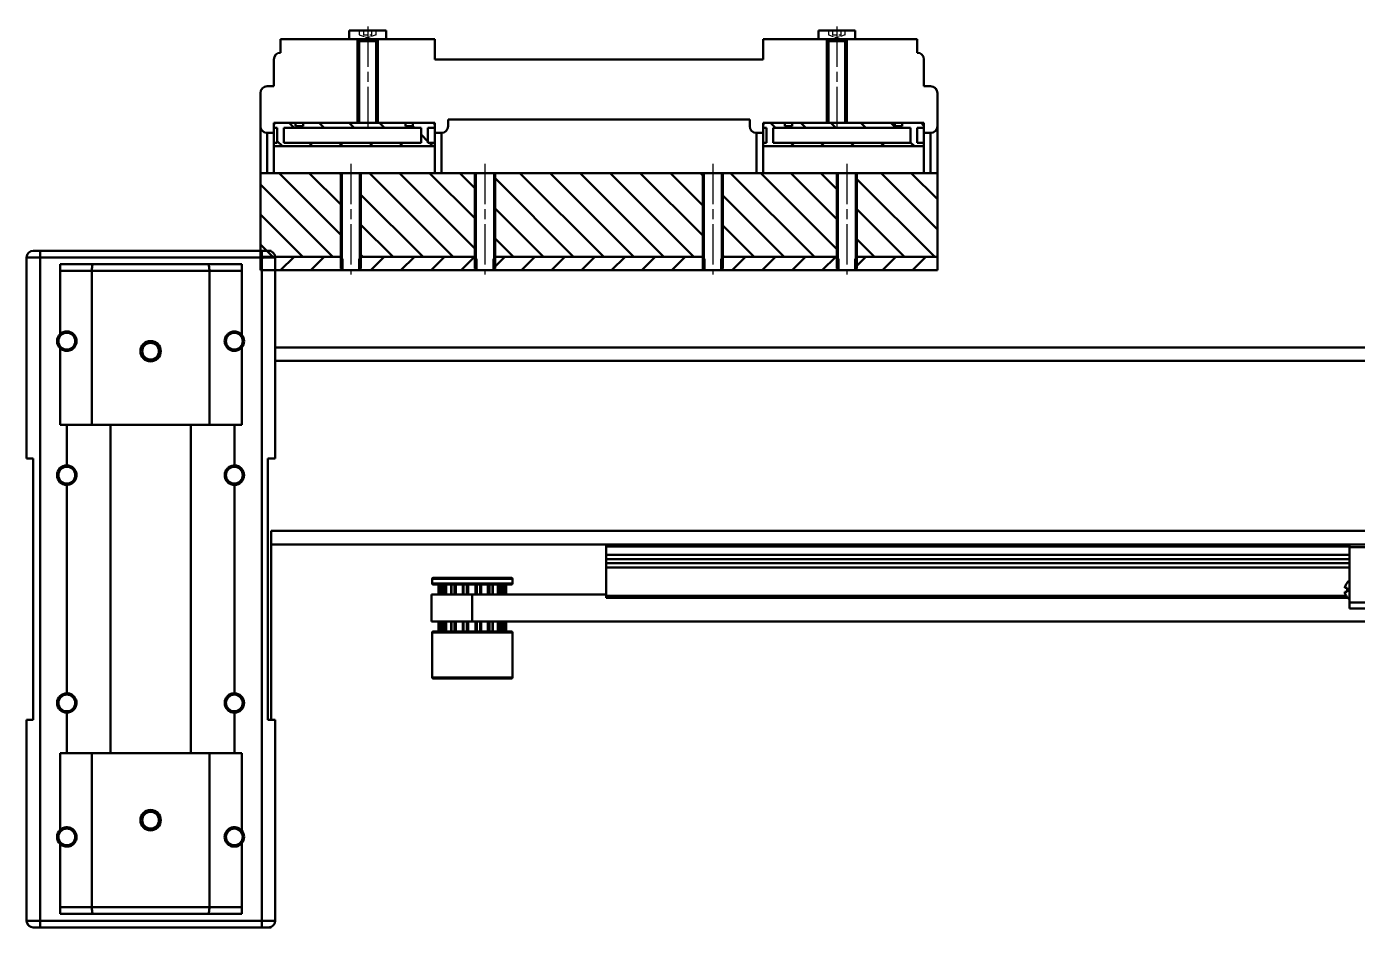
# Model space of a CAD drawing. Header units: millimetres. Extents: x -1615 to 4166, y 5 to 3174.
# Drawn here: x 3500.5 to 3699.1, y 1748.6 to 1883.1 of the extents above; entities that cross this region are included whole.
import ezdxf

# ---------------------------------------------------------------- set-up
doc = ezdxf.new("R2010")
doc.units = ezdxf.units.MM
doc.header["$LTSCALE"] = 0.25
doc.linetypes.add('ACAD_ISO02W100', pattern=[15, 12, -3])
doc.linetypes.add('ACAD_ISO08W100', pattern=[36, 24, -3, 6, -3])
for name, color, linetype, lineweight in [('duong tam', 2, 'ACAD_ISO08W100', 25), ('Net dam', 7, 'Continuous', 50), ('net manh', 3, 'Continuous', 25), ('netdut', 6, 'ACAD_ISO02W100', 25)]:
    doc.layers.add(name, color=color, linetype=linetype, lineweight=lineweight)
pattern_1 = [(45, (3893.5525, 1380.151), (-2.245064, 2.245064), [])]
pattern_2 = [(135, (3893.5525, 1380.151), (-2.245064, -2.245064), [])]

msp = doc.modelspace()

# ---------------------------------------------------------------- hatches: boundary and pattern name
at = {"layer": 'Net dam'}
h = msp.add_hatch(dxfattribs=at)
h.set_pattern_fill('ANSI31', color=256, angle=90, style=0)
h.set_pattern_definition(pattern_2)
h.paths.add_polyline_path([(3561.415, 1865.218), (3561.415, 1865.718), (3560.415, 1865.718), (3560.415, 1867.968), (3561.415, 1867.968), (3561.415, 1868.468), (3561.165, 1868.718), (3558.165, 1868.718), (3558.165, 1868.218), (3557.065, 1868.218), (3557.065, 1868.718), (3541.765, 1868.718), (3541.765, 1868.218), (3540.665, 1868.218), (3540.665, 1868.718), (3537.665, 1868.718), (3537.415, 1868.468), (3537.415, 1867.968), (3537.915, 1867.968), (3537.915, 1865.718), (3537.415, 1865.718), (3537.415, 1865.218)], flags=0)
h.paths.add_polyline_path([(3538.915, 1865.718), (3538.915, 1867.968), (3559.415, 1867.968), (3559.415, 1865.718)], flags=0)
h = msp.add_hatch(dxfattribs=at)
h.set_pattern_fill('ANSI31', color=256, angle=90, style=0)
h.set_pattern_definition(pattern_2)
h.paths.add_polyline_path([(3634.415, 1865.218), (3634.415, 1865.718), (3633.415, 1865.718), (3633.415, 1867.968), (3634.415, 1867.968), (3634.415, 1868.468), (3634.165, 1868.718), (3631.165, 1868.718), (3631.165, 1868.218), (3630.065, 1868.218), (3630.065, 1868.718), (3614.765, 1868.718), (3614.765, 1868.218), (3613.665, 1868.218), (3613.665, 1868.718), (3610.665, 1868.718), (3610.415, 1868.468), (3610.415, 1867.968), (3610.915, 1867.968), (3610.915, 1865.718), (3610.415, 1865.718), (3610.415, 1865.218)], flags=0)
h.paths.add_polyline_path([(3611.915, 1865.718), (3611.915, 1867.968), (3632.415, 1867.968), (3632.415, 1865.718)], flags=0)
h = msp.add_hatch(dxfattribs=at)
h.set_pattern_fill('ANSI31', color=256, angle=90, style=0)
h.set_pattern_definition(pattern_2)
h.paths.add_polyline_path([(3547.465, 1861.218), (3535.415, 1861.218), (3535.415, 1848.718), (3547.465, 1848.718)], flags=0)
h = msp.add_hatch(dxfattribs=at)
h.set_pattern_fill('ANSI31', color=256, angle=90, style=0)
h.set_pattern_definition(pattern_2)
h.paths.add_polyline_path([(3550.365, 1861.218), (3550.365, 1848.718), (3567.465, 1848.718), (3567.465, 1861.218)], flags=0)
h = msp.add_hatch(dxfattribs=at)
h.set_pattern_fill('ANSI31', color=256, angle=90, style=0)
h.set_pattern_definition(pattern_2)
h.paths.add_polyline_path([(3601.465, 1848.718), (3601.465, 1861.218), (3570.365, 1861.218), (3570.365, 1848.718)], flags=0)
h = msp.add_hatch(dxfattribs=at)
h.set_pattern_fill('ANSI31', color=256, angle=90, style=0)
h.set_pattern_definition(pattern_2)
h.paths.add_polyline_path([(3621.465, 1848.718), (3621.465, 1861.218), (3604.365, 1861.218), (3604.365, 1848.718)], flags=0)
h = msp.add_hatch(dxfattribs=at)
h.set_pattern_fill('ANSI31', color=256, angle=90, style=0)
h.set_pattern_definition(pattern_2)
h.paths.add_polyline_path([(3624.365, 1861.218), (3624.365, 1848.718), (3636.415, 1848.718), (3636.415, 1861.218)], flags=0)
h = msp.add_hatch(dxfattribs=at)
h.set_pattern_fill('ANSI31', color=256, style=0)
h.set_pattern_definition(pattern_1)
h.paths.add_polyline_path([(3535.415, 1848.718), (3535.415, 1846.718), (3547.665, 1846.718), (3547.665, 1848.443), (3547.39, 1848.718)], flags=0)
h = msp.add_hatch(dxfattribs=at)
h.set_pattern_fill('ANSI31', color=256, style=0)
h.set_pattern_definition(pattern_1)
h.paths.add_polyline_path([(3550.165, 1848.443), (3550.165, 1846.718), (3567.665, 1846.718), (3567.665, 1848.443), (3567.39, 1848.718), (3550.44, 1848.718)], flags=0)
h = msp.add_hatch(dxfattribs=at)
h.set_pattern_fill('ANSI31', color=256, style=0)
h.set_pattern_definition(pattern_1)
h.paths.add_polyline_path([(3601.665, 1846.718), (3601.665, 1848.443), (3601.39, 1848.718), (3570.44, 1848.718), (3570.165, 1848.443), (3570.165, 1846.718)], flags=0)
h = msp.add_hatch(dxfattribs=at)
h.set_pattern_fill('ANSI31', color=256, style=0)
h.set_pattern_definition(pattern_1)
h.paths.add_polyline_path([(3621.665, 1846.718), (3621.665, 1848.443), (3621.39, 1848.718), (3604.44, 1848.718), (3604.165, 1848.443), (3604.165, 1846.718)], flags=0)
h = msp.add_hatch(dxfattribs=at)
h.set_pattern_fill('ANSI31', color=256, style=0)
h.set_pattern_definition(pattern_1)
h.paths.add_polyline_path([(3636.415, 1846.718), (3636.415, 1848.718), (3624.44, 1848.718), (3624.165, 1848.443), (3624.165, 1846.718)], flags=0)

# ---------------------------------------------------------------- linework, layer by layer
at = {"layer": 'duong tam'}
for p, q in [((3551.415, 1883.083), (3551.415, 1868.083)), ((3621.415, 1883.083), (3621.415, 1868.083)), ((3548.915, 1862.583), (3548.915, 1846.083)), ((3568.915, 1862.583), (3568.915, 1846.083)), ((3602.915, 1862.583), (3602.915, 1846.083)), ((3622.915, 1862.583), (3622.915, 1846.083))]:
    msp.add_line(p, q, dxfattribs=at)
at = {"layer": 'Net dam'}
for p, q in [((3548.665, 1881.193), (3548.665, 1882.483)), ((3548.665, 1882.483), (3554.165, 1882.483)), ((3554.165, 1882.483), (3554.165, 1881.193)), ((3618.665, 1881.193), (3618.665, 1882.483)), ((3618.665, 1882.483), (3624.165, 1882.483)), ((3624.165, 1882.483), (3624.165, 1881.193)), ((3538.415, 1879.193), (3538.415, 1881.193)), ((3549.89, 1881.193), (3538.415, 1881.193)), ((3549.915, 1881.193), (3548.665, 1881.193)), ((3549.89, 1881.193), (3550.165, 1880.918)), ((3552.94, 1881.193), (3549.89, 1881.193)), ((3550.165, 1880.918), (3549.89, 1881.193)), ((3549.915, 1868.968), (3549.915, 1881.193)), ((3550.165, 1880.918), (3550.165, 1868.718)), ((3552.665, 1880.918), (3550.165, 1880.918)), ((3552.665, 1880.918), (3550.165, 1880.918)), ((3552.665, 1880.918), (3552.94, 1881.193)), ((3552.94, 1881.193), (3552.665, 1880.918)), ((3552.665, 1868.718), (3552.665, 1880.918)), ((3554.165, 1881.193), (3552.915, 1881.193)), ((3552.915, 1881.193), (3552.915, 1868.968)), ((3561.415, 1881.193), (3552.94, 1881.193)), ((3561.415, 1881.193), (3561.415, 1878.191)), ((3610.415, 1878.191), (3610.415, 1881.193)), ((3619.89, 1881.193), (3610.415, 1881.193)), ((3619.915, 1881.193), (3618.665, 1881.193)), ((3619.89, 1881.193), (3620.165, 1880.918)), ((3622.94, 1881.193), (3619.89, 1881.193)), ((3620.165, 1880.918), (3619.89, 1881.193)), ((3619.915, 1868.968), (3619.915, 1881.193)), ((3620.165, 1880.918), (3620.165, 1868.718)), ((3622.665, 1880.918), (3620.165, 1880.918)), ((3622.665, 1880.918), (3620.165, 1880.918)), ((3622.665, 1880.918), (3622.94, 1881.193)), ((3622.94, 1881.193), (3622.665, 1880.918)), ((3622.665, 1868.718), (3622.665, 1880.918)), ((3624.165, 1881.193), (3622.915, 1881.193)), ((3622.915, 1881.193), (3622.915, 1868.968)), ((3633.415, 1881.193), (3622.94, 1881.193)), ((3633.415, 1881.193), (3633.415, 1879.193)), ((3537.415, 1878.193), (3537.415, 1874.17)), ((3610.415, 1878.191), (3561.415, 1878.191)), ((3634.415, 1874.17), (3634.415, 1878.193)), ((3535.415, 1873.17), (3535.415, 1868.218)), ((3537.415, 1874.17), (3536.415, 1874.17)), ((3635.415, 1874.17), (3634.415, 1874.17)), ((3636.415, 1868.218), (3636.415, 1873.17)), ((3537.665, 1868.718), (3537.415, 1868.468)), ((3537.415, 1868.718), (3550.165, 1868.718)), ((3537.415, 1868.718), (3537.415, 1867.218)), ((3540.665, 1868.718), (3537.665, 1868.718)), ((3540.665, 1868.218), (3540.665, 1868.718)), ((3541.765, 1868.718), (3541.765, 1868.218)), ((3557.065, 1868.718), (3541.765, 1868.718)), ((3549.915, 1868.968), (3550.165, 1868.718)), ((3549.915, 1868.968), (3549.915, 1868.718)), ((3552.665, 1868.718), (3550.165, 1868.718)), ((3550.165, 1868.718), (3552.665, 1868.718)), ((3552.915, 1868.968), (3552.665, 1868.718)), ((3552.665, 1868.718), (3561.415, 1868.718)), ((3552.915, 1868.968), (3552.915, 1868.718)), ((3557.065, 1868.218), (3557.065, 1868.718)), ((3558.165, 1868.718), (3558.165, 1868.218)), ((3561.165, 1868.718), (3558.165, 1868.718)), ((3561.415, 1868.468), (3561.165, 1868.718)), ((3561.415, 1867.218), (3561.415, 1868.718)), ((3608.415, 1869.218), (3563.415, 1869.218)), ((3563.415, 1868.218), (3563.415, 1869.218)), ((3608.415, 1869.218), (3608.415, 1868.218)), ((3610.665, 1868.718), (3610.415, 1868.468)), ((3620.165, 1868.718), (3610.415, 1868.718)), ((3610.415, 1868.718), (3610.415, 1867.218)), ((3613.665, 1868.718), (3610.665, 1868.718)), ((3613.665, 1868.218), (3613.665, 1868.718)), ((3614.765, 1868.718), (3614.765, 1868.218)), ((3630.065, 1868.718), (3614.765, 1868.718)), ((3619.915, 1868.968), (3620.165, 1868.718)), ((3619.915, 1868.968), (3619.915, 1868.718)), ((3620.165, 1868.718), (3622.665, 1868.718)), ((3620.165, 1868.718), (3622.665, 1868.718)), ((3622.915, 1868.968), (3622.665, 1868.718)), ((3634.415, 1868.718), (3622.665, 1868.718)), ((3622.915, 1868.968), (3622.915, 1868.718)), ((3630.065, 1868.218), (3630.065, 1868.718)), ((3634.165, 1868.718), (3631.165, 1868.718)), ((3631.165, 1868.718), (3631.165, 1868.218)), ((3634.415, 1868.468), (3634.165, 1868.718)), ((3634.415, 1867.218), (3634.415, 1868.718)), ((3535.415, 1861.218), (3535.415, 1868.218)), ((3536.415, 1867.218), (3537.415, 1867.218)), ((3536.415, 1867.218), (3536.415, 1861.218)), ((3537.415, 1868.468), (3537.415, 1867.968)), ((3537.415, 1867.968), (3537.915, 1867.968)), ((3537.415, 1867.218), (3537.415, 1865.718)), ((3537.915, 1867.968), (3537.915, 1865.718)), ((3559.415, 1867.968), (3538.915, 1867.968)), ((3538.915, 1867.968), (3538.915, 1865.718)), ((3541.765, 1868.218), (3540.665, 1868.218)), ((3558.165, 1868.218), (3557.065, 1868.218)), ((3559.415, 1865.718), (3559.415, 1867.968)), ((3560.415, 1867.968), (3561.415, 1867.968)), ((3560.415, 1865.718), (3560.415, 1867.968)), ((3561.415, 1867.968), (3561.415, 1868.468)), ((3561.415, 1867.218), (3562.415, 1867.218)), ((3561.415, 1865.718), (3561.415, 1867.218)), ((3562.415, 1861.218), (3562.415, 1867.218)), ((3610.415, 1867.218), (3609.415, 1867.218)), ((3609.415, 1867.218), (3609.415, 1861.218)), ((3610.415, 1868.468), (3610.415, 1867.968)), ((3610.415, 1867.968), (3610.915, 1867.968)), ((3610.415, 1865.718), (3610.415, 1867.218)), ((3610.915, 1867.968), (3610.915, 1865.718)), ((3632.415, 1867.968), (3611.915, 1867.968)), ((3611.915, 1867.968), (3611.915, 1865.718)), ((3614.765, 1868.218), (3613.665, 1868.218)), ((3631.165, 1868.218), (3630.065, 1868.218)), ((3632.415, 1865.718), (3632.415, 1867.968)), ((3633.415, 1867.968), (3634.415, 1867.968)), ((3633.415, 1865.718), (3633.415, 1867.968)), ((3634.415, 1867.968), (3634.415, 1868.468)), ((3635.415, 1867.218), (3634.415, 1867.218)), ((3634.415, 1867.218), (3634.415, 1865.718)), ((3635.415, 1861.218), (3635.415, 1867.218)), ((3636.415, 1868.218), (3636.415, 1861.218)), ((3537.415, 1865.718), (3537.415, 1865.218)), ((3537.915, 1865.718), (3537.415, 1865.718)), ((3537.415, 1865.218), (3561.415, 1865.218)), ((3537.415, 1865.218), (3537.415, 1861.218)), ((3538.915, 1865.718), (3559.415, 1865.718)), ((3561.415, 1865.718), (3560.415, 1865.718)), ((3561.415, 1865.218), (3561.415, 1865.718)), ((3561.415, 1865.218), (3561.415, 1861.218)), ((3610.415, 1865.718), (3610.415, 1865.218)), ((3610.915, 1865.718), (3610.415, 1865.718)), ((3610.415, 1865.218), (3634.415, 1865.218)), ((3610.415, 1865.218), (3610.415, 1861.218)), ((3611.915, 1865.718), (3632.415, 1865.718)), ((3634.415, 1865.718), (3633.415, 1865.718)), ((3634.415, 1865.218), (3634.415, 1865.718)), ((3634.415, 1865.218), (3634.415, 1861.218)), ((3535.415, 1861.218), (3535.415, 1848.718)), ((3535.415, 1861.218), (3547.465, 1861.218)), ((3547.415, 1846.968), (3547.415, 1861.218)), ((3550.365, 1861.218), (3547.465, 1861.218)), ((3550.365, 1861.218), (3567.465, 1861.218)), ((3550.415, 1861.218), (3550.415, 1846.968)), ((3567.415, 1846.968), (3567.415, 1861.218)), ((3567.465, 1861.218), (3567.465, 1848.718)), ((3570.365, 1861.218), (3567.465, 1861.218)), ((3570.365, 1848.718), (3570.365, 1861.218)), ((3570.365, 1861.218), (3601.465, 1861.218)), ((3570.415, 1861.218), (3570.415, 1846.968)), ((3601.415, 1846.968), (3601.415, 1861.218)), ((3601.465, 1861.218), (3601.465, 1848.718)), ((3604.365, 1861.218), (3601.465, 1861.218)), ((3604.365, 1848.718), (3604.365, 1861.218)), ((3604.365, 1861.218), (3621.465, 1861.218)), ((3604.415, 1861.218), (3604.415, 1846.968)), ((3621.415, 1846.968), (3621.415, 1861.218)), ((3621.465, 1861.218), (3621.465, 1848.718)), ((3624.365, 1861.218), (3621.465, 1861.218)), ((3624.365, 1848.718), (3624.365, 1861.218)), ((3624.365, 1861.218), (3636.415, 1861.218)), ((3624.415, 1861.218), (3624.415, 1846.968)), ((3636.415, 1848.718), (3636.415, 1861.218)), ((3501.525, 1849.631), (3502.525, 1849.631)), ((3502.525, 1848.631), (3502.525, 1849.631)), ((3502.525, 1849.631), (3535.621, 1849.631)), ((3547.465, 1848.718), (3535.415, 1848.718)), ((3535.415, 1846.718), (3535.415, 1848.718)), ((3547.39, 1848.718), (3535.415, 1848.718)), ((3535.621, 1848.631), (3535.621, 1849.631)), ((3535.621, 1849.631), (3536.621, 1849.631)), ((3536.621, 1849.631), (3537.025, 1849.631)), ((3537.025, 1849.631), (3537.025, 1849.546)), ((3567.465, 1848.718), (3550.365, 1848.718)), ((3567.39, 1848.718), (3550.44, 1848.718)), ((3601.465, 1848.718), (3570.365, 1848.718)), ((3601.39, 1848.718), (3570.44, 1848.718)), ((3621.465, 1848.718), (3604.365, 1848.718)), ((3621.39, 1848.718), (3604.44, 1848.718)), ((3636.415, 1848.718), (3624.365, 1848.718)), ((3636.415, 1848.718), (3624.44, 1848.718)), ((3636.415, 1848.718), (3636.415, 1846.718)), ((3502.525, 1848.631), (3500.525, 1848.631)), ((3500.525, 1818.631), (3500.525, 1848.631)), ((3535.621, 1848.631), (3502.525, 1848.631)), ((3502.525, 1848.631), (3502.525, 1749.631)), ((3505.525, 1847.631), (3510.49, 1847.631)), ((3510.49, 1847.631), (3527.56, 1847.631)), ((3527.56, 1847.631), (3532.621, 1847.631)), ((3547.665, 1846.718), (3535.415, 1846.718)), ((3537.621, 1848.631), (3535.621, 1848.631)), ((3535.621, 1749.631), (3535.621, 1848.631)), ((3537.621, 1848.631), (3537.621, 1818.631)), ((3547.415, 1846.968), (3547.665, 1846.718)), ((3547.665, 1848.443), (3547.665, 1846.718)), ((3550.165, 1846.718), (3547.665, 1846.718)), ((3547.665, 1846.718), (3550.165, 1846.718)), ((3547.665, 1846.718), (3550.165, 1846.718)), ((3550.165, 1846.718), (3550.165, 1848.443)), ((3550.415, 1846.968), (3550.165, 1846.718)), ((3567.665, 1846.718), (3550.165, 1846.718)), ((3567.415, 1846.968), (3567.665, 1846.718)), ((3567.665, 1848.443), (3567.665, 1846.718)), ((3570.165, 1846.718), (3567.665, 1846.718)), ((3567.665, 1846.718), (3570.165, 1846.718)), ((3570.165, 1846.718), (3570.165, 1848.443)), ((3570.415, 1846.968), (3570.165, 1846.718)), ((3601.665, 1846.718), (3570.165, 1846.718)), ((3601.415, 1846.968), (3601.665, 1846.718)), ((3601.665, 1848.443), (3601.665, 1846.718)), ((3604.165, 1846.718), (3601.665, 1846.718)), ((3601.665, 1846.718), (3604.165, 1846.718)), ((3604.165, 1846.718), (3604.165, 1848.443)), ((3604.415, 1846.968), (3604.165, 1846.718)), ((3621.665, 1846.718), (3604.165, 1846.718)), ((3621.415, 1846.968), (3621.665, 1846.718)), ((3621.665, 1848.443), (3621.665, 1846.718)), ((3624.165, 1846.718), (3621.665, 1846.718)), ((3621.665, 1846.718), (3624.165, 1846.718)), ((3624.165, 1846.718), (3624.165, 1848.443)), ((3624.415, 1846.968), (3624.165, 1846.718)), ((3636.415, 1846.718), (3624.165, 1846.718)), ((3505.525, 1846.631), (3505.525, 1837.181)), ((3510.256, 1846.631), (3505.525, 1846.631)), ((3510.256, 1846.631), (3510.256, 1823.631)), ((3527.794, 1846.631), (3510.256, 1846.631)), ((3527.794, 1823.631), (3527.794, 1846.631)), ((3532.621, 1846.631), (3527.794, 1846.631)), ((3532.621, 1846.631), (3532.621, 1837.081)), ((3505.525, 1835.081), (3505.525, 1823.631)), ((3532.621, 1835.182), (3532.621, 1823.631)), ((3537.621, 1835.202), (3936.525, 1835.202)), ((3537.621, 1833.202), (3936.525, 1833.202)), ((3510.256, 1823.631), (3505.525, 1823.631)), ((3506.525, 1823.631), (3506.525, 1817.581)), ((3510.256, 1823.631), (3527.794, 1823.631)), ((3513.03, 1823.631), (3513.03, 1774.631)), ((3525.02, 1823.631), (3525.02, 1774.631)), ((3532.621, 1823.631), (3527.794, 1823.631)), ((3531.525, 1823.631), (3531.525, 1817.581)), ((3501.525, 1818.631), (3500.525, 1818.631)), ((3501.525, 1779.631), (3501.525, 1818.631)), ((3537.621, 1818.631), (3536.525, 1818.631)), ((3536.525, 1818.631), (3536.525, 1779.631)), ((3506.525, 1814.681), (3506.525, 1783.581)), ((3531.525, 1814.681), (3531.525, 1783.581)), ((3537.025, 1807.805), (3937.025, 1807.805)), ((3537.025, 1807.805), (3537.025, 1779.631)), ((3537.025, 1805.805), (3697.894, 1805.805)), ((3587.025, 1805.505), (3587.025, 1805.805)), ((3697.894, 1805.505), (3587.025, 1805.505)), ((3587.025, 1804.256), (3587.025, 1805.505)), ((3697.894, 1805.805), (3705.694, 1805.805)), ((3697.894, 1805.405), (3697.894, 1805.805)), ((3705.694, 1805.405), (3697.894, 1805.405)), ((3697.894, 1805.405), (3697.894, 1797.136)), ((3587.025, 1804.256), (3697.894, 1804.256)), ((3587.025, 1803.603), (3587.025, 1804.256)), ((3587.025, 1803.603), (3697.894, 1803.603)), ((3587.025, 1803.007), (3587.025, 1803.603)), ((3587.025, 1803.007), (3697.894, 1803.007)), ((3587.025, 1802.354), (3587.025, 1803.007)), ((3587.025, 1802.354), (3697.894, 1802.354)), ((3587.025, 1798.105), (3587.025, 1802.354)), ((3561.025, 1800.655), (3561.025, 1799.955)), ((3572.54, 1800.655), (3561.025, 1800.655)), ((3561.025, 1799.955), (3572.54, 1799.955)), ((3561.175, 1800.805), (3572.403, 1800.805)), ((3572.403, 1799.805), (3561.175, 1799.805)), ((3561.976, 1799.805), (3561.976, 1798.305)), ((3561.977, 1799.805), (3561.977, 1798.305)), ((3562.075, 1799.805), (3562.075, 1798.305)), ((3562.274, 1799.805), (3562.274, 1798.305)), ((3562.598, 1799.805), (3562.598, 1798.305)), ((3562.619, 1799.805), (3562.619, 1798.305)), ((3562.908, 1799.805), (3562.908, 1798.305)), ((3563.133, 1799.805), (3563.133, 1798.305)), ((3563.872, 1799.805), (3563.872, 1798.305)), ((3563.93, 1799.805), (3563.93, 1798.305)), ((3564.369, 1799.805), (3564.369, 1798.305)), ((3564.584, 1799.805), (3564.584, 1798.305)), ((3565.602, 1799.805), (3565.602, 1798.305)), ((3565.713, 1799.805), (3565.713, 1798.305)), ((3566.233, 1799.805), (3566.233, 1798.305)), ((3566.407, 1799.805), (3566.407, 1798.305)), ((3567.526, 1799.805), (3567.526, 1798.305)), ((3567.696, 1799.805), (3567.696, 1798.305)), ((3568.219, 1799.805), (3568.219, 1798.305)), ((3568.333, 1798.305), (3568.333, 1799.805)), ((3569.363, 1799.805), (3569.363, 1798.305)), ((3569.577, 1799.805), (3569.577, 1798.305)), ((3570.022, 1799.805), (3570.022, 1798.305)), ((3570.084, 1798.305), (3570.084, 1799.805)), ((3570.844, 1799.805), (3570.844, 1798.305)), ((3571.069, 1799.805), (3571.069, 1798.305)), ((3571.369, 1799.805), (3571.369, 1798.305)), ((3571.391, 1798.305), (3571.391, 1799.805)), ((3571.743, 1799.805), (3571.743, 1798.305)), ((3571.945, 1799.805), (3571.945, 1798.305)), ((3572.055, 1799.805), (3572.055, 1798.305)), ((3572.057, 1798.305), (3572.057, 1799.805)), ((3572.074, 1798.305), (3572.074, 1799.805)), ((3572.403, 1800.805), (3572.875, 1800.805)), ((3572.875, 1799.805), (3572.403, 1799.805)), ((3573.025, 1800.655), (3572.54, 1800.655)), ((3572.54, 1799.955), (3573.025, 1799.955)), ((3573.025, 1799.955), (3573.025, 1800.655)), ((3697.201, 1799.31), (3697.58, 1799.31)), ((3697.542, 1800.08), (3697.58, 1800.08)), ((3560.933, 1798.305), (3560.933, 1794.305)), ((3560.933, 1798.305), (3567.025, 1798.305)), ((3567.025, 1798.305), (3567.025, 1794.305)), ((3567.025, 1798.305), (3587.025, 1798.305)), ((3587.025, 1798.105), (3697.454, 1798.105)), ((3587.025, 1797.805), (3587.025, 1798.105)), ((3697.662, 1797.805), (3587.025, 1797.805)), ((3697.58, 1798.7), (3697.201, 1798.7)), ((3697.58, 1797.93), (3697.542, 1797.93)), ((3697.894, 1797.136), (3705.694, 1797.136)), ((3697.894, 1797.136), (3697.894, 1796.205)), ((3705.694, 1796.205), (3697.894, 1796.205)), ((3560.933, 1794.305), (3567.025, 1794.305)), ((3561.976, 1794.305), (3561.976, 1792.805)), ((3561.977, 1794.305), (3561.977, 1792.805)), ((3562.075, 1794.305), (3562.075, 1792.805)), ((3562.274, 1794.305), (3562.274, 1792.805)), ((3562.598, 1794.305), (3562.598, 1792.805)), ((3562.619, 1794.305), (3562.619, 1792.805)), ((3562.908, 1794.305), (3562.908, 1792.805)), ((3563.133, 1794.305), (3563.133, 1792.805)), ((3563.872, 1794.305), (3563.872, 1792.805)), ((3563.93, 1794.305), (3563.93, 1792.805)), ((3564.369, 1794.305), (3564.369, 1792.805)), ((3564.584, 1794.305), (3564.584, 1792.805)), ((3565.602, 1794.305), (3565.602, 1792.805)), ((3565.713, 1794.305), (3565.713, 1792.805)), ((3566.233, 1794.305), (3566.233, 1792.805)), ((3566.407, 1794.305), (3566.407, 1792.805)), ((3567.025, 1794.305), (3705.036, 1794.305)), ((3567.526, 1794.305), (3567.526, 1792.805)), ((3567.696, 1794.305), (3567.696, 1792.805)), ((3568.219, 1794.305), (3568.219, 1792.805)), ((3568.333, 1792.805), (3568.333, 1794.305)), ((3569.363, 1794.305), (3569.363, 1792.805)), ((3569.577, 1794.305), (3569.577, 1792.805)), ((3570.022, 1794.305), (3570.022, 1792.805)), ((3570.084, 1792.805), (3570.084, 1794.305)), ((3570.844, 1794.305), (3570.844, 1792.805)), ((3571.069, 1794.305), (3571.069, 1792.805)), ((3571.369, 1794.305), (3571.369, 1792.805)), ((3571.391, 1792.805), (3571.391, 1794.305)), ((3571.743, 1794.305), (3571.743, 1792.805)), ((3571.945, 1794.305), (3571.945, 1792.805)), ((3572.055, 1794.305), (3572.055, 1792.805)), ((3572.057, 1792.805), (3572.057, 1794.305)), ((3572.074, 1792.805), (3572.074, 1794.305)), ((3561.025, 1792.655), (3561.025, 1785.955)), ((3573.025, 1792.655), (3561.025, 1792.655)), ((3561.175, 1792.805), (3572.875, 1792.805)), ((3573.025, 1785.955), (3573.025, 1792.655)), ((3561.025, 1785.955), (3573.025, 1785.955)), ((3572.875, 1785.805), (3561.175, 1785.805)), ((3500.525, 1749.631), (3500.525, 1779.631)), ((3500.525, 1779.631), (3501.525, 1779.631)), ((3506.525, 1780.681), (3506.525, 1774.631)), ((3531.525, 1780.681), (3531.525, 1774.631)), ((3536.525, 1779.631), (3537.621, 1779.631)), ((3537.621, 1779.631), (3537.621, 1749.631)), ((3505.525, 1763.181), (3505.525, 1774.631)), ((3510.256, 1774.631), (3505.525, 1774.631)), ((3527.794, 1774.631), (3510.256, 1774.631)), ((3510.256, 1774.631), (3510.256, 1751.631)), ((3527.794, 1751.631), (3527.794, 1774.631)), ((3532.621, 1774.631), (3527.794, 1774.631)), ((3532.621, 1763.081), (3532.621, 1774.631)), ((3505.525, 1751.631), (3505.525, 1761.081)), ((3532.621, 1751.631), (3532.621, 1761.182)), ((3505.525, 1751.631), (3510.256, 1751.631)), ((3510.256, 1751.631), (3527.794, 1751.631)), ((3527.794, 1751.631), (3532.621, 1751.631)), ((3500.525, 1749.631), (3502.525, 1749.631)), ((3502.525, 1749.631), (3535.621, 1749.631)), ((3502.525, 1749.631), (3502.525, 1748.631)), ((3510.49, 1750.631), (3505.525, 1750.631)), ((3527.56, 1750.631), (3510.49, 1750.631)), ((3532.621, 1750.631), (3527.56, 1750.631)), ((3535.621, 1749.631), (3537.621, 1749.631)), ((3535.621, 1749.631), (3535.621, 1748.631)), ((3502.525, 1748.631), (3501.525, 1748.631)), ((3535.621, 1748.631), (3502.525, 1748.631)), ((3536.621, 1748.631), (3535.621, 1748.631)), ((3537.025, 1748.631), (3536.621, 1748.631)), ((3537.025, 1748.716), (3537.025, 1748.631))]:
    msp.add_line(p, q, dxfattribs=at)
for centre, radius in [((3506.525, 1836.131), 1.25), ((3531.525, 1836.131), 1.25), ((3519.025, 1834.631), 1.525), ((3519.025, 1834.631), 1.25), ((3506.525, 1816.131), 1.25), ((3531.525, 1816.131), 1.25), ((3506.525, 1782.131), 1.25), ((3531.525, 1782.131), 1.25), ((3519.025, 1764.631), 1.525), ((3519.025, 1764.631), 1.25), ((3506.525, 1762.131), 1.25), ((3531.525, 1762.131), 1.25)]:
    msp.add_circle(centre, radius, dxfattribs=at)
for centre, radius, start, end in [((3538.415, 1878.193), 1, 90, 180), ((3633.415, 1878.193), 1, 0, 90), ((3536.415, 1873.17), 1, 90, 180), ((3635.415, 1873.17), 1, 0, 90), ((3536.415, 1868.218), 1, 180, 270), ((3562.415, 1868.218), 1, 270, 0), ((3609.415, 1868.218), 1, 180, 270), ((3635.415, 1868.218), 1, 270, 0), ((3501.525, 1848.631), 1, 90, 180), ((3536.621, 1848.631), 1, 0, 90), ((3506.525, 1836.131), 1.45, 133.60282, 226.39718), ((3531.525, 1836.131), 1.45, 319.09831, 40.90169), ((3506.525, 1816.131), 1.45, 90, 270), ((3531.525, 1816.131), 1.45, 270, 90), ((3561.175, 1800.655), 0.15, 90, 180), ((3561.175, 1799.955), 0.15, 180, 270), ((3572.875, 1800.655), 0.15, 0, 90), ((3572.875, 1799.955), 0.15, 270, 0), ((3698.794, 1799.005), 1.65, 123.05573, 139.33564), ((3698.794, 1799.005), 1.65, 220.66436, 236.94427), ((3561.175, 1792.655), 0.15, 90, 180), ((3572.875, 1792.655), 0.15, 0, 90), ((3561.175, 1785.955), 0.15, 180, 270), ((3572.875, 1785.955), 0.15, 270, 0), ((3506.525, 1782.131), 1.45, 90, 270), ((3531.525, 1782.131), 1.45, 270, 90), ((3506.525, 1762.131), 1.45, 133.60282, 226.39718), ((3531.525, 1762.131), 1.45, 319.09831, 40.90169), ((3501.525, 1749.631), 1, 180, 270), ((3536.621, 1749.631), 1, 270, 0)]:
    msp.add_arc(centre, radius, start, end, dxfattribs=at)
for points, knots in [([(3505.525, 1846.631), (3505.525, 1846.722), (3505.525, 1846.904), (3505.525, 1847.171), (3505.525, 1847.422), (3505.525, 1847.599), (3505.525, 1847.621), (3505.525, 1847.631)], [0, 0, 0, 0, 0.14458959, 0.28861009, 0.48439196, 0.74956574, 1, 1, 1, 1]), ([(3510.256, 1846.631), (3510.258, 1846.742), (3510.263, 1846.962), (3510.301, 1847.256), (3510.358, 1847.484), (3510.424, 1847.606), (3510.47, 1847.631), (3510.489, 1847.631), (3510.49, 1847.631)], [0, 0, 0, 0, 0.2077248, 0.4153687, 0.6253238, 0.8404175, 0.9940482, 1, 1, 1, 1]), ([(3527.794, 1846.631), (3527.792, 1846.742), (3527.787, 1846.962), (3527.749, 1847.256), (3527.692, 1847.484), (3527.626, 1847.606), (3527.58, 1847.631), (3527.561, 1847.631), (3527.56, 1847.631)], [0, 0, 0, 0, 0.2077248, 0.41536869, 0.62532379, 0.84041752, 0.99404824, 1, 1, 1, 1]), ([(3532.621, 1847.631), (3532.621, 1847.612), (3532.621, 1847.58), (3532.621, 1847.351), (3532.621, 1847.098), (3532.621, 1846.851), (3532.621, 1846.696), (3532.621, 1846.631)], [0, 0, 0, 0, 0.3430069, 0.5751091, 0.7532775, 0.8980333, 1, 1, 1, 1]), ([(3505.525, 1835.081), (3505.686, 1834.962), (3506.007, 1834.725), (3506.6, 1834.645), (3507.157, 1834.782), (3507.592, 1835.112), (3507.863, 1835.511), (3507.989, 1835.958), (3507.97, 1836.404), (3507.833, 1836.8), (3507.593, 1837.141), (3507.248, 1837.415), (3506.796, 1837.586), (3506.258, 1837.593), (3505.816, 1837.429), (3505.588, 1837.235), (3505.525, 1837.181)], [0, 0, 0, 0, 0.0934138, 0.1853195, 0.2874823, 0.3592864, 0.4197793, 0.4805525, 0.5344589, 0.5861275, 0.6407135, 0.7024537, 0.7752492, 0.862008, 0.9614505, 1, 1, 1, 1]), ([(3532.621, 1837.081), (3532.468, 1837.218), (3532.172, 1837.481), (3531.601, 1837.614), (3531.044, 1837.541), (3530.571, 1837.26), (3530.25, 1836.877), (3530.079, 1836.427), (3530.063, 1835.967), (3530.173, 1835.558), (3530.386, 1835.202), (3530.704, 1834.909), (3531.13, 1834.707), (3531.649, 1834.654), (3532.187, 1834.786), (3532.483, 1835.056), (3532.621, 1835.182)], [0, 0, 0, 0, 0.0899008, 0.1732327, 0.2709363, 0.3446383, 0.4057012, 0.4670959, 0.5204343, 0.5700724, 0.6213684, 0.6785411, 0.7454144, 0.8251866, 0.9181417, 1, 1, 1, 1]), ([(3506.525, 1814.681), (3506.703, 1814.699), (3507.038, 1814.733), (3507.479, 1815.004), (3507.782, 1815.365), (3507.951, 1815.773), (3507.993, 1816.193), (3507.918, 1816.593), (3507.745, 1816.946), (3507.451, 1817.28), (3507.025, 1817.533), (3506.694, 1817.565), (3506.525, 1817.581)], [0, 0, 0, 0, 0.1377547, 0.2581401, 0.3533128, 0.4332275, 0.5134397, 0.5866971, 0.6610234, 0.7444118, 0.8691975, 1, 1, 1, 1]), ([(3531.525, 1817.581), (3531.347, 1817.563), (3531.012, 1817.529), (3530.571, 1817.258), (3530.268, 1816.897), (3530.099, 1816.49), (3530.057, 1816.069), (3530.132, 1815.67), (3530.305, 1815.317), (3530.599, 1814.983), (3531.025, 1814.73), (3531.356, 1814.698), (3531.525, 1814.681)], [0, 0, 0, 0, 0.1377547, 0.2581401, 0.3533128, 0.4332275, 0.5134397, 0.5866971, 0.6610234, 0.7444118, 0.8691975, 1, 1, 1, 1]), ([(3697.58, 1800.08), (3697.47, 1799.932), (3697.296, 1799.697), (3697.227, 1799.415), (3697.201, 1799.31)], [0, 0, 0, 0, 0.62902597, 1, 1, 1, 1]), ([(3697.58, 1799.31), (3697.558, 1799.17), (3697.525, 1798.965), (3697.567, 1798.764), (3697.58, 1798.7)], [0, 0, 0, 0, 0.6846209, 1, 1, 1, 1]), ([(3697.201, 1798.7), (3697.252, 1798.523), (3697.331, 1798.241), (3697.513, 1798.014), (3697.58, 1797.93)], [0, 0, 0, 0, 0.629026, 1, 1, 1, 1]), ([(3506.525, 1780.681), (3506.703, 1780.699), (3507.038, 1780.733), (3507.479, 1781.004), (3507.782, 1781.365), (3507.951, 1781.773), (3507.993, 1782.193), (3507.918, 1782.593), (3507.745, 1782.946), (3507.451, 1783.28), (3507.025, 1783.533), (3506.694, 1783.565), (3506.525, 1783.581)], [0, 0, 0, 0, 0.1377547, 0.2581401, 0.3533128, 0.4332275, 0.5134397, 0.5866971, 0.6610234, 0.7444118, 0.8691975, 1, 1, 1, 1]), ([(3531.525, 1783.581), (3531.347, 1783.563), (3531.012, 1783.529), (3530.571, 1783.258), (3530.268, 1782.897), (3530.099, 1782.49), (3530.057, 1782.069), (3530.132, 1781.67), (3530.305, 1781.317), (3530.599, 1780.983), (3531.025, 1780.73), (3531.356, 1780.698), (3531.525, 1780.681)], [0, 0, 0, 0, 0.1377547, 0.2581401, 0.3533128, 0.4332275, 0.5134397, 0.5866971, 0.6610234, 0.7444118, 0.8691975, 1, 1, 1, 1]), ([(3505.525, 1763.181), (3505.686, 1763.301), (3506.007, 1763.537), (3506.6, 1763.618), (3507.157, 1763.48), (3507.592, 1763.151), (3507.863, 1762.752), (3507.989, 1762.304), (3507.97, 1761.858), (3507.833, 1761.463), (3507.593, 1761.121), (3507.248, 1760.848), (3506.796, 1760.677), (3506.258, 1760.67), (3505.816, 1760.833), (3505.588, 1761.027), (3505.525, 1761.081)], [0, 0, 0, 0, 0.0934138, 0.1853195, 0.2874823, 0.3592864, 0.4197793, 0.4805525, 0.5344589, 0.5861275, 0.6407135, 0.7024537, 0.7752492, 0.862008, 0.9614505, 1, 1, 1, 1]), ([(3532.621, 1761.182), (3532.468, 1761.045), (3532.172, 1760.781), (3531.601, 1760.648), (3531.044, 1760.721), (3530.571, 1761.003), (3530.25, 1761.386), (3530.079, 1761.835), (3530.063, 1762.295), (3530.173, 1762.704), (3530.386, 1763.06), (3530.704, 1763.353), (3531.13, 1763.555), (3531.649, 1763.608), (3532.187, 1763.476), (3532.483, 1763.207), (3532.621, 1763.081)], [0, 0, 0, 0, 0.0899008, 0.1732327, 0.2709363, 0.3446383, 0.4057012, 0.4670959, 0.5204343, 0.5700724, 0.6213684, 0.6785411, 0.7454144, 0.8251866, 0.9181417, 1, 1, 1, 1]), ([(3505.525, 1750.631), (3505.525, 1750.65), (3505.525, 1750.682), (3505.525, 1750.909), (3505.525, 1751.163), (3505.525, 1751.411), (3505.525, 1751.567), (3505.525, 1751.631)], [0, 0, 0, 0, 0.3396215, 0.5724943, 0.7515471, 0.8975232, 1, 1, 1, 1]), ([(3510.256, 1751.631), (3510.258, 1751.521), (3510.263, 1751.3), (3510.301, 1751.006), (3510.358, 1750.779), (3510.424, 1750.656), (3510.47, 1750.631), (3510.489, 1750.631), (3510.49, 1750.631)], [0, 0, 0, 0, 0.2077248, 0.41536869, 0.62532379, 0.84041752, 0.99404824, 1, 1, 1, 1]), ([(3527.794, 1751.631), (3527.792, 1751.521), (3527.787, 1751.3), (3527.749, 1751.006), (3527.692, 1750.779), (3527.626, 1750.656), (3527.58, 1750.631), (3527.561, 1750.631), (3527.56, 1750.631)], [0, 0, 0, 0, 0.2077248, 0.41536869, 0.62532379, 0.84041752, 0.99404824, 1, 1, 1, 1]), ([(3532.621, 1751.631), (3532.621, 1751.54), (3532.621, 1751.359), (3532.621, 1751.093), (3532.621, 1750.842), (3532.621, 1750.664), (3532.621, 1750.642), (3532.621, 1750.631)], [0, 0, 0, 0, 0.1434525, 0.2863295, 0.4813678, 0.7470487, 1, 1, 1, 1])]:
    msp.add_open_spline(points, degree=3, knots=knots, dxfattribs=at)
at = {"layer": 'net manh'}
for p, q in [((3550.165, 1868.718), (3550.165, 1880.918)), ((3552.665, 1880.918), (3552.665, 1868.718)), ((3620.165, 1868.718), (3620.165, 1880.918)), ((3622.665, 1880.918), (3622.665, 1868.718)), ((3547.665, 1846.718), (3547.665, 1861.218)), ((3550.165, 1861.218), (3550.165, 1846.718)), ((3567.665, 1846.718), (3567.665, 1861.218)), ((3570.165, 1861.218), (3570.165, 1846.718)), ((3601.665, 1846.718), (3601.665, 1861.218)), ((3604.165, 1861.218), (3604.165, 1846.718)), ((3621.665, 1846.718), (3621.665, 1861.218)), ((3624.165, 1861.218), (3624.165, 1846.718))]:
    msp.add_line(p, q, dxfattribs=at)
at = {"layer": 'netdut', "ltscale": 0.25}
for p, q in [((3550.165, 1882.483), (3550.165, 1881.838)), ((3550.79, 1882.483), (3550.79, 1881.838)), ((3552.04, 1881.838), (3552.04, 1882.483)), ((3552.665, 1881.838), (3552.665, 1882.483)), ((3620.165, 1882.483), (3620.165, 1881.838)), ((3620.79, 1882.483), (3620.79, 1881.838)), ((3622.04, 1881.838), (3622.04, 1882.483)), ((3622.665, 1881.838), (3622.665, 1882.483)), ((3550.165, 1881.838), (3551.415, 1881.432)), ((3550.79, 1881.838), (3552.04, 1881.838)), ((3552.665, 1881.838), (3551.415, 1881.432)), ((3620.165, 1881.838), (3621.415, 1881.432)), ((3620.79, 1881.838), (3622.04, 1881.838)), ((3622.665, 1881.838), (3621.415, 1881.432))]:
    msp.add_line(p, q, dxfattribs=at)

doc.saveas('drawing.dxf')
